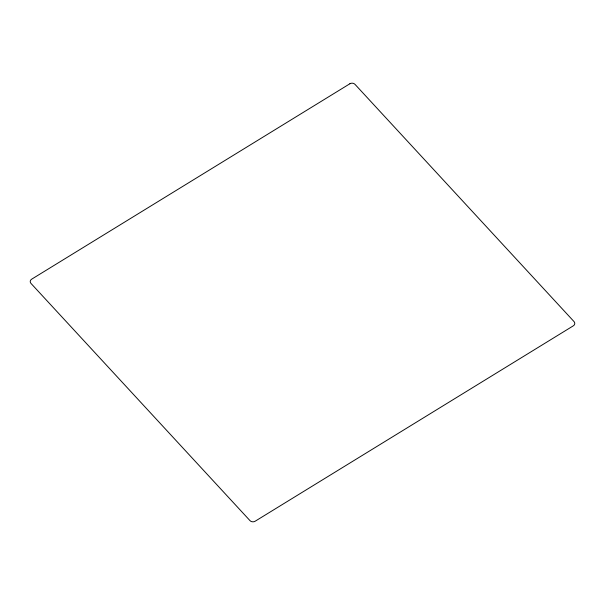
<?xml version="1.0" encoding="UTF-8"?>
<svg xmlns="http://www.w3.org/2000/svg" width="605" height="605" viewBox="0 0 605 605"><rect width="100%" height="100%" fill="white"/><g stroke="black" fill="none" stroke-linecap="round" stroke-linejoin="round"><path stroke-width="0.91" d="M349.849 83.777L31.687 279.17A3.698 3.025 1 0 0 30.976 283.405L249.971 520.61A3.698 3.025 1 0 0 255.151 521.223L573.313 325.83A3.698 3.025 1 0 0 574.024 321.595L355.029 84.39A3.698 3.025 1 0 0 349.849 83.777"/></g></svg>
